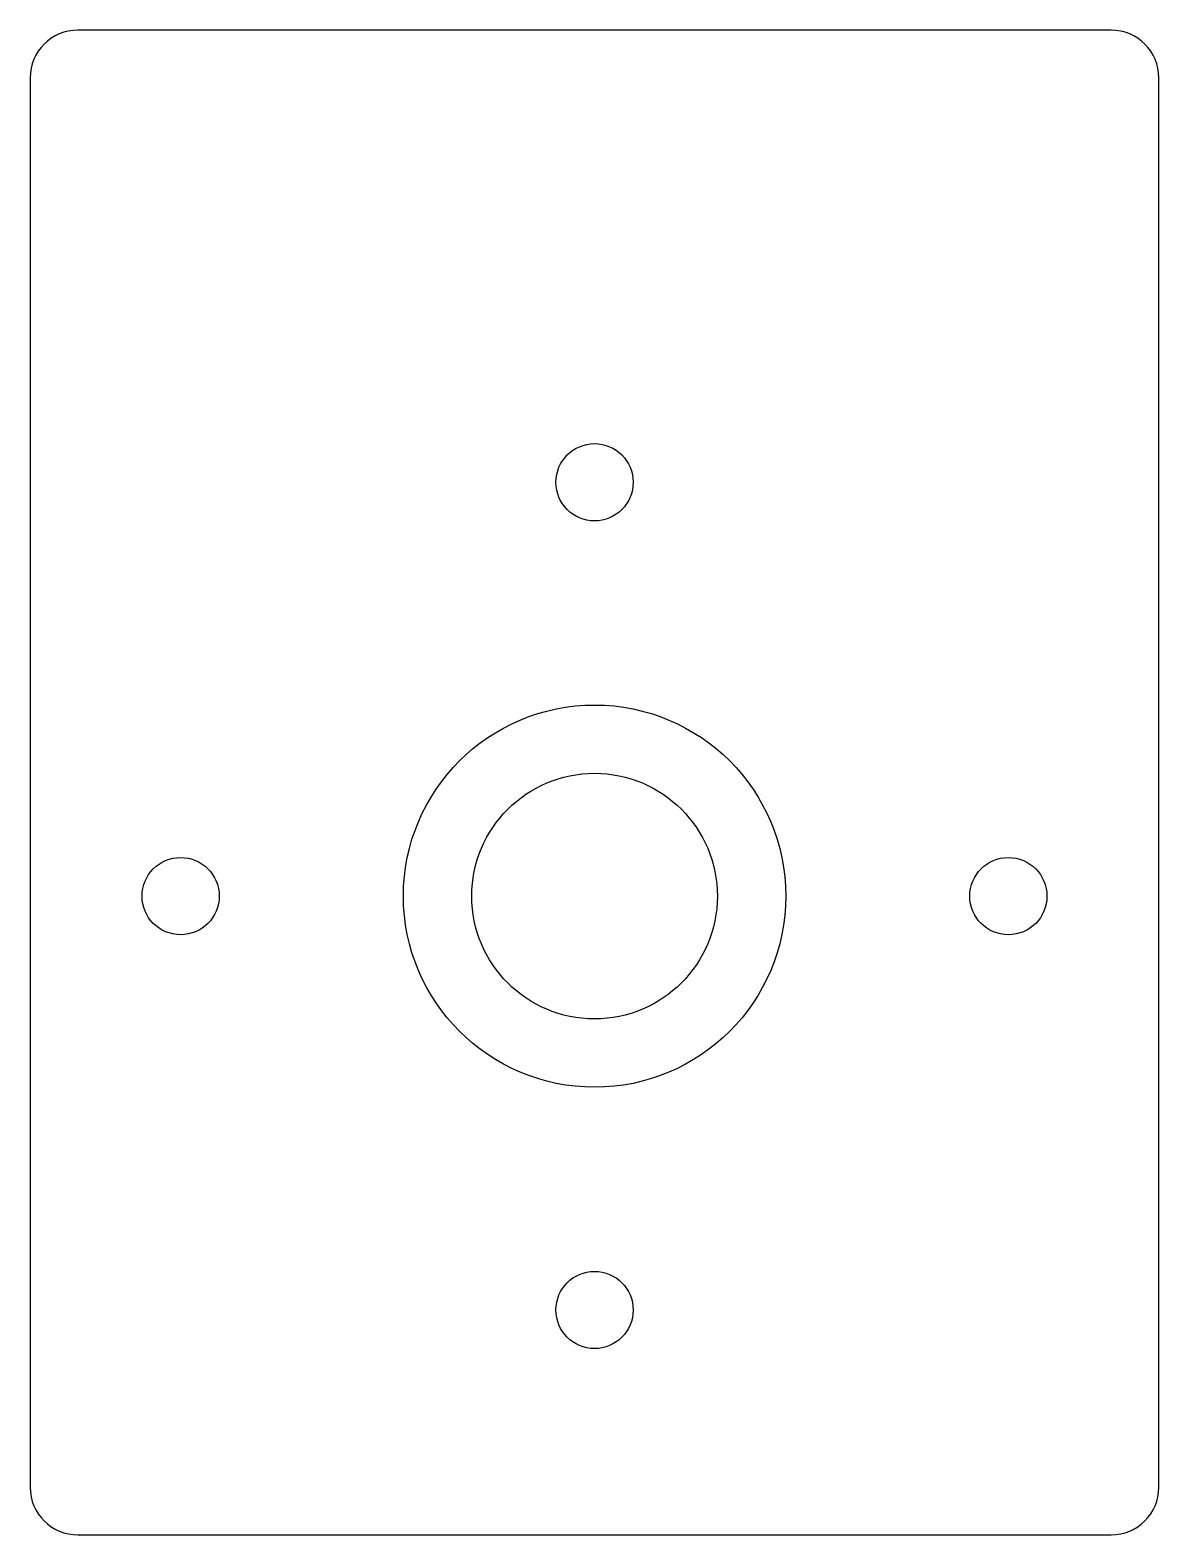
# Model space of a CAD drawing. Header units: inches. Extents: x 0 to 1.18, y 0 to 1.57.
import ezdxf

# ---------------------------------------------------------------- set-up
doc = ezdxf.new("R2010")
doc.units = ezdxf.units.IN
doc.header["$MEASUREMENT"] = 0

msp = doc.modelspace()

# ---------------------------------------------------------------- linework, layer by layer
at = {"color": 7, "linetype": 'Continuous', "lineweight": 25}
for p, q in [((1.1311, 1.5748), (0.05, 1.5748)), ((0, 1.5248), (0, 0.05)), ((1.1811, 0.05), (1.1811, 1.5248)), ((0.05, 0), (1.1311, 0))]:
    msp.add_line(p, q, dxfattribs=at)
for centre, radius in [((0.5906, 1.1016), 0.0404), ((0.5906, 0.6685), 0.2), ((0.5906, 0.6685), 0.1285), ((0.1575, 0.6685), 0.0404), ((1.0236, 0.6685), 0.0404), ((0.5906, 0.2354), 0.0404)]:
    msp.add_circle(centre, radius, dxfattribs=at)
for centre, start, end in [((0.05, 1.5248), 90, 180), ((1.1311, 1.5248), 0, 90), ((0.05, 0.05), 180, 270), ((1.1311, 0.05), 270, 0)]:
    msp.add_arc(centre, 0.05, start, end, dxfattribs=at)

doc.saveas('drawing.dxf')
